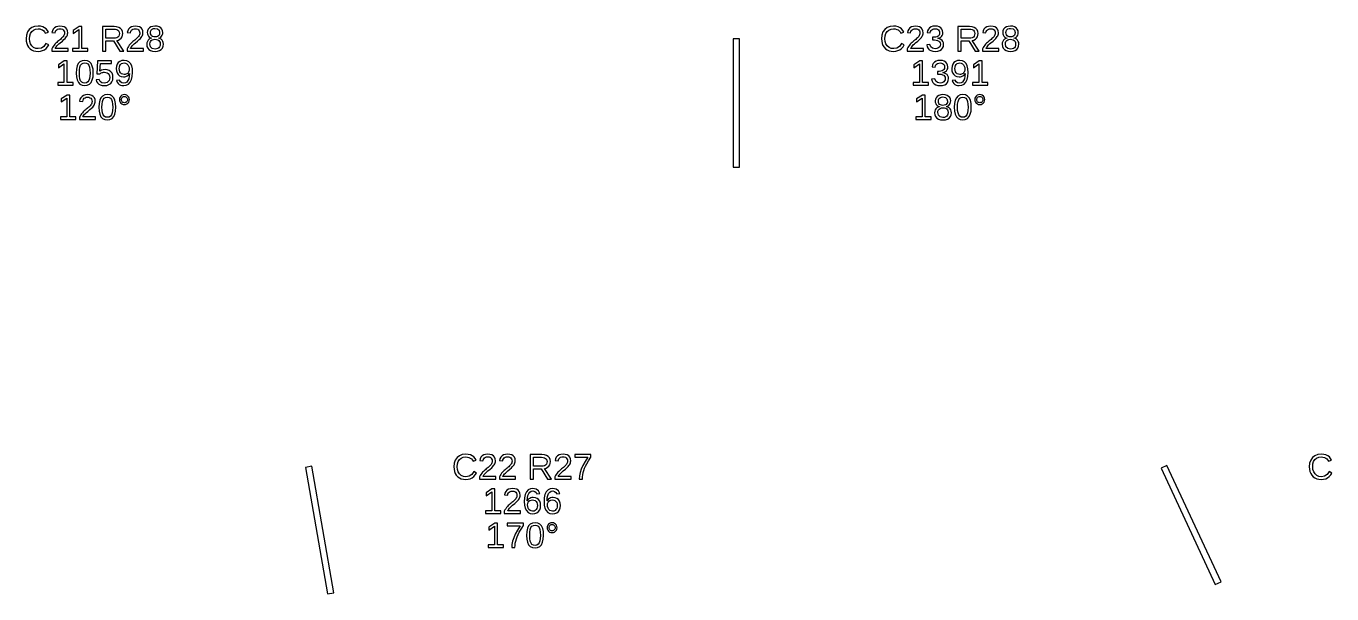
# Model space of a CAD drawing. Extents: x 194 to 2890, y 45 to 1503.
# Drawn here: x 2258 to 2563.3, y 1145.3 to 1278 of the extents above; entities that cross this region are included whole.
import ezdxf

# ---------------------------------------------------------------- set-up
doc = ezdxf.new("R2010")
doc.units = 0
doc.layers.get('0').update_dxf_attribs({"linetype": 'CONTINUOUS'})

msp = doc.modelspace()

# ---------------------------------------------------------------- linework, layer by layer
for points in [[(2261.31, 1272.09), (2261.81, 1272.22), (2262.26, 1272.44), (2262.66, 1272.73), (2262.99, 1273.11), (2263.26, 1273.56), (2262.62, 1273.88), (2262.15, 1273.22), (2261.55, 1272.82), (2260.81, 1272.69), (2260.23, 1272.76), (2259.73, 1272.97), (2259.32, 1273.33), (2259.01, 1273.8), (2258.83, 1274.37), (2258.77, 1275.02), (2258.83, 1275.68), (2259, 1276.24), (2259.3, 1276.7), (2259.7, 1277.04), (2260.19, 1277.25), (2260.78, 1277.32), (2261.16, 1277.29), (2261.51, 1277.2), (2261.83, 1277.05), (2262.09, 1276.85), (2262.31, 1276.59), (2262.47, 1276.29), (2263.2, 1276.53), (2262.97, 1276.96), (2262.67, 1277.31), (2262.3, 1277.59), (2261.86, 1277.79), (2261.35, 1277.91), (2260.77, 1277.95), (2259.96, 1277.86), (2259.28, 1277.6), (2258.72, 1277.17), (2258.31, 1276.59), (2258.06, 1275.87), (2257.98, 1275.02), (2258.02, 1274.44), (2258.13, 1273.91), (2258.31, 1273.44), (2258.56, 1273.03), (2258.89, 1272.68), (2259.27, 1272.41), (2259.72, 1272.21), (2260.22, 1272.09), (2260.77, 1272.05)], [(2267.79, 1272.75), (2264.8, 1272.75), (2264.9, 1272.95), (2265.03, 1273.14), (2265.2, 1273.35), (2265.4, 1273.56), (2265.65, 1273.79), (2265.94, 1274.04), (2266.45, 1274.46), (2266.83, 1274.8), (2267.09, 1275.06), (2267.28, 1275.28), (2267.43, 1275.5), (2267.55, 1275.72), (2267.63, 1275.94), (2267.68, 1276.16), (2267.7, 1276.38), (2267.65, 1276.84), (2267.49, 1277.23), (2267.23, 1277.54), (2266.88, 1277.77), (2266.43, 1277.9), (2265.9, 1277.95), (2265.41, 1277.9), (2264.98, 1277.77), (2264.61, 1277.54), (2264.32, 1277.24), (2264.13, 1276.88), (2264.02, 1276.45), (2264.77, 1276.38), (2264.84, 1276.66), (2264.96, 1276.9), (2265.13, 1277.09), (2265.35, 1277.23), (2265.61, 1277.32), (2265.9, 1277.35), (2266.2, 1277.32), (2266.46, 1277.23), (2266.67, 1277.09), (2266.82, 1276.89), (2266.92, 1276.65), (2266.95, 1276.35), (2266.93, 1276.13), (2266.87, 1275.92), (2266.79, 1275.73), (2266.67, 1275.55), (2266.53, 1275.37), (2266.36, 1275.2), (2266.18, 1275.03), (2265.99, 1274.86), (2265.78, 1274.69), (2265.56, 1274.52), (2265.35, 1274.34), (2265.13, 1274.15), (2264.91, 1273.94), (2264.7, 1273.72), (2264.5, 1273.49), (2264.31, 1273.23), (2264.14, 1272.95), (2263.99, 1272.65), (2263.99, 1272.13), (2267.79, 1272.13)], [(2272.44, 1272.75), (2271.04, 1272.75), (2271.04, 1277.86), (2270.36, 1277.86), (2269.01, 1276.93), (2269.01, 1276.24), (2270.3, 1277.16), (2270.3, 1272.75), (2268.84, 1272.75), (2268.84, 1272.13), (2272.44, 1272.13)], [(2276.62, 1274.51), (2278.4, 1274.51), (2279.89, 1272.13), (2280.79, 1272.13), (2279.16, 1274.6), (2279.57, 1274.71), (2279.91, 1274.9), (2280.19, 1275.15), (2280.4, 1275.46), (2280.52, 1275.82), (2280.56, 1276.22), (2280.5, 1276.7), (2280.33, 1277.1), (2280.03, 1277.43), (2279.63, 1277.67), (2279.14, 1277.82), (2278.54, 1277.86), (2275.84, 1277.86), (2275.84, 1272.13), (2276.62, 1272.13)], [(2276.62, 1275.13), (2276.62, 1277.24), (2278.46, 1277.24), (2278.85, 1277.21), (2279.18, 1277.13), (2279.44, 1276.98), (2279.63, 1276.78), (2279.74, 1276.52), (2279.78, 1276.22), (2279.74, 1275.9), (2279.63, 1275.63), (2279.44, 1275.41), (2279.19, 1275.25), (2278.87, 1275.16), (2278.49, 1275.13)], [(2285.39, 1272.75), (2282.4, 1272.75), (2282.5, 1272.95), (2282.63, 1273.14), (2282.8, 1273.35), (2283, 1273.56), (2283.25, 1273.79), (2283.54, 1274.04), (2284.05, 1274.46), (2284.43, 1274.8), (2284.7, 1275.06), (2284.88, 1275.28), (2285.03, 1275.5), (2285.15, 1275.72), (2285.23, 1275.94), (2285.28, 1276.16), (2285.3, 1276.38), (2285.25, 1276.84), (2285.09, 1277.23), (2284.84, 1277.54), (2284.48, 1277.77), (2284.04, 1277.9), (2283.5, 1277.95), (2283.01, 1277.9), (2282.58, 1277.77), (2282.21, 1277.54), (2281.92, 1277.24), (2281.73, 1276.88), (2281.63, 1276.45), (2282.38, 1276.38), (2282.44, 1276.66), (2282.56, 1276.9), (2282.73, 1277.09), (2282.95, 1277.23), (2283.21, 1277.32), (2283.5, 1277.35), (2283.81, 1277.32), (2284.06, 1277.23), (2284.27, 1277.09), (2284.43, 1276.89), (2284.52, 1276.65), (2284.55, 1276.35), (2284.53, 1276.13), (2284.48, 1275.92), (2284.39, 1275.73), (2284.27, 1275.55), (2284.13, 1275.37), (2283.97, 1275.2), (2283.79, 1275.03), (2283.59, 1274.86), (2283.38, 1274.69), (2283.17, 1274.52), (2282.95, 1274.34), (2282.73, 1274.15), (2282.51, 1273.94), (2282.3, 1273.72), (2282.1, 1273.49), (2281.91, 1273.23), (2281.74, 1272.95), (2281.59, 1272.65), (2281.59, 1272.13), (2285.39, 1272.13)], [(2288.71, 1272.1), (2289.19, 1272.25), (2289.58, 1272.49), (2289.86, 1272.83), (2290.03, 1273.24), (2290.08, 1273.73), (2290.05, 1274.09), (2289.95, 1274.4), (2289.78, 1274.67), (2289.55, 1274.89), (2289.26, 1275.05), (2288.92, 1275.14), (2288.92, 1275.15), (2289.22, 1275.25), (2289.46, 1275.4), (2289.67, 1275.61), (2289.82, 1275.87), (2289.91, 1276.16), (2289.94, 1276.47), (2289.89, 1276.89), (2289.72, 1277.25), (2289.45, 1277.55), (2289.08, 1277.77), (2288.64, 1277.91), (2288.11, 1277.95), (2287.6, 1277.9), (2287.16, 1277.77), (2286.8, 1277.54), (2286.52, 1277.24), (2286.36, 1276.89), (2286.31, 1276.48), (2286.34, 1276.17), (2286.43, 1275.88), (2286.58, 1275.62), (2286.78, 1275.41), (2287.03, 1275.25), (2287.32, 1275.15), (2287.32, 1275.13), (2287, 1275.04), (2286.73, 1274.89), (2286.49, 1274.67), (2286.32, 1274.39), (2286.21, 1274.08), (2286.17, 1273.72), (2286.23, 1273.23), (2286.4, 1272.82), (2286.69, 1272.49), (2287.08, 1272.24), (2287.56, 1272.1), (2288.13, 1272.05)], [(2287.81, 1275.45), (2287.55, 1275.54), (2287.33, 1275.68), (2287.18, 1275.88), (2287.09, 1276.13), (2287.06, 1276.43), (2287.09, 1276.73), (2287.18, 1276.97), (2287.33, 1277.16), (2287.53, 1277.3), (2287.8, 1277.38), (2288.11, 1277.4), (2288.71, 1277.3), (2289.06, 1276.97), (2289.18, 1276.43), (2289.15, 1276.11), (2289.06, 1275.85), (2288.91, 1275.66), (2288.7, 1275.53), (2288.44, 1275.45), (2288.12, 1275.42)], [(2461.31, 1272.09), (2461.81, 1272.22), (2462.26, 1272.44), (2462.66, 1272.73), (2462.99, 1273.11), (2463.26, 1273.56), (2462.62, 1273.88), (2462.15, 1273.22), (2461.55, 1272.82), (2460.81, 1272.69), (2460.23, 1272.76), (2459.73, 1272.97), (2459.32, 1273.33), (2459.01, 1273.8), (2458.83, 1274.37), (2458.77, 1275.02), (2458.83, 1275.68), (2459, 1276.24), (2459.3, 1276.7), (2459.7, 1277.04), (2460.19, 1277.25), (2460.78, 1277.32), (2461.16, 1277.29), (2461.51, 1277.2), (2461.83, 1277.05), (2462.09, 1276.85), (2462.31, 1276.59), (2462.47, 1276.29), (2463.2, 1276.53), (2462.97, 1276.96), (2462.67, 1277.31), (2462.3, 1277.59), (2461.86, 1277.79), (2461.35, 1277.91), (2460.77, 1277.95), (2459.96, 1277.86), (2459.28, 1277.6), (2458.72, 1277.17), (2458.31, 1276.59), (2458.06, 1275.87), (2457.98, 1275.02), (2458.02, 1274.44), (2458.13, 1273.91), (2458.31, 1273.44), (2458.56, 1273.03), (2458.89, 1272.68), (2459.27, 1272.41), (2459.72, 1272.21), (2460.22, 1272.09), (2460.77, 1272.05)], [(2467.79, 1272.75), (2464.8, 1272.75), (2464.9, 1272.95), (2465.03, 1273.14), (2465.2, 1273.35), (2465.4, 1273.56), (2465.65, 1273.79), (2465.94, 1274.04), (2466.45, 1274.46), (2466.83, 1274.8), (2467.09, 1275.06), (2467.28, 1275.28), (2467.43, 1275.5), (2467.55, 1275.72), (2467.63, 1275.94), (2467.68, 1276.16), (2467.7, 1276.38), (2467.65, 1276.84), (2467.49, 1277.23), (2467.23, 1277.54), (2466.88, 1277.77), (2466.43, 1277.9), (2465.9, 1277.95), (2465.41, 1277.9), (2464.98, 1277.77), (2464.61, 1277.54), (2464.32, 1277.24), (2464.13, 1276.88), (2464.02, 1276.45), (2464.77, 1276.38), (2464.84, 1276.66), (2464.96, 1276.9), (2465.13, 1277.09), (2465.35, 1277.23), (2465.61, 1277.32), (2465.9, 1277.35), (2466.2, 1277.32), (2466.46, 1277.23), (2466.67, 1277.09), (2466.82, 1276.89), (2466.92, 1276.65), (2466.95, 1276.35), (2466.93, 1276.13), (2466.87, 1275.92), (2466.79, 1275.73), (2466.67, 1275.55), (2466.53, 1275.37), (2466.36, 1275.2), (2466.18, 1275.03), (2465.99, 1274.86), (2465.78, 1274.69), (2465.56, 1274.52), (2465.35, 1274.34), (2465.13, 1274.15), (2464.91, 1273.94), (2464.7, 1273.72), (2464.5, 1273.49), (2464.31, 1273.23), (2464.14, 1272.95), (2463.99, 1272.65), (2463.99, 1272.13), (2467.79, 1272.13)], [(2471.11, 1272.1), (2471.59, 1272.24), (2471.97, 1272.49), (2472.25, 1272.82), (2472.42, 1273.23), (2472.48, 1273.71), (2472.44, 1274.06), (2472.32, 1274.36), (2472.12, 1274.63), (2471.85, 1274.83), (2471.51, 1274.98), (2471.12, 1275.06), (2471.12, 1275.07), (2471.48, 1275.18), (2471.77, 1275.33), (2472.01, 1275.54), (2472.18, 1275.79), (2472.28, 1276.09), (2472.32, 1276.43), (2472.26, 1276.87), (2472.1, 1277.25), (2471.84, 1277.55), (2471.48, 1277.77), (2471.03, 1277.91), (2470.5, 1277.95), (2470, 1277.91), (2469.57, 1277.77), (2469.21, 1277.56), (2468.92, 1277.26), (2468.72, 1276.89), (2468.62, 1276.46), (2469.36, 1276.4), (2469.42, 1276.68), (2469.54, 1276.91), (2469.71, 1277.1), (2469.93, 1277.24), (2470.19, 1277.32), (2470.49, 1277.35), (2470.82, 1277.32), (2471.08, 1277.23), (2471.29, 1277.08), (2471.44, 1276.88), (2471.53, 1276.64), (2471.56, 1276.35), (2471.53, 1276.07), (2471.42, 1275.83), (2471.23, 1275.63), (2470.98, 1275.48), (2470.67, 1275.4), (2470.3, 1275.37), (2469.9, 1275.37), (2469.9, 1274.73), (2470.32, 1274.73), (2470.73, 1274.7), (2471.08, 1274.61), (2471.35, 1274.47), (2471.55, 1274.27), (2471.68, 1274.03), (2471.72, 1273.74), (2471.68, 1273.41), (2471.57, 1273.14), (2471.4, 1272.93), (2471.16, 1272.78), (2470.87, 1272.69), (2470.53, 1272.66), (2469.9, 1272.77), (2469.49, 1273.11), (2469.28, 1273.67), (2468.53, 1273.6), (2468.64, 1273.13), (2468.84, 1272.75), (2469.14, 1272.44), (2469.53, 1272.22), (2469.99, 1272.09), (2470.53, 1272.05)], [(2476.62, 1274.51), (2478.4, 1274.51), (2479.89, 1272.13), (2480.79, 1272.13), (2479.16, 1274.6), (2479.57, 1274.71), (2479.91, 1274.9), (2480.19, 1275.15), (2480.4, 1275.46), (2480.52, 1275.82), (2480.56, 1276.22), (2480.5, 1276.7), (2480.33, 1277.1), (2480.03, 1277.43), (2479.63, 1277.67), (2479.14, 1277.82), (2478.54, 1277.86), (2475.84, 1277.86), (2475.84, 1272.13), (2476.62, 1272.13)], [(2476.62, 1275.13), (2476.62, 1277.24), (2478.46, 1277.24), (2478.85, 1277.21), (2479.18, 1277.13), (2479.44, 1276.98), (2479.63, 1276.78), (2479.74, 1276.52), (2479.78, 1276.22), (2479.74, 1275.9), (2479.63, 1275.63), (2479.44, 1275.41), (2479.19, 1275.25), (2478.87, 1275.16), (2478.49, 1275.13)], [(2485.39, 1272.75), (2482.4, 1272.75), (2482.5, 1272.95), (2482.63, 1273.14), (2482.8, 1273.35), (2483, 1273.56), (2483.25, 1273.79), (2483.54, 1274.04), (2484.05, 1274.46), (2484.43, 1274.8), (2484.7, 1275.06), (2484.88, 1275.28), (2485.03, 1275.5), (2485.15, 1275.72), (2485.23, 1275.94), (2485.28, 1276.16), (2485.3, 1276.38), (2485.25, 1276.84), (2485.09, 1277.23), (2484.84, 1277.54), (2484.48, 1277.77), (2484.04, 1277.9), (2483.5, 1277.95), (2483.01, 1277.9), (2482.58, 1277.77), (2482.21, 1277.54), (2481.92, 1277.24), (2481.73, 1276.88), (2481.63, 1276.45), (2482.38, 1276.38), (2482.44, 1276.66), (2482.56, 1276.9), (2482.73, 1277.09), (2482.95, 1277.23), (2483.21, 1277.32), (2483.5, 1277.35), (2483.81, 1277.32), (2484.06, 1277.23), (2484.27, 1277.09), (2484.43, 1276.89), (2484.52, 1276.65), (2484.55, 1276.35), (2484.53, 1276.13), (2484.48, 1275.92), (2484.39, 1275.73), (2484.27, 1275.55), (2484.13, 1275.37), (2483.97, 1275.2), (2483.79, 1275.03), (2483.59, 1274.86), (2483.38, 1274.69), (2483.17, 1274.52), (2482.95, 1274.34), (2482.73, 1274.15), (2482.51, 1273.94), (2482.3, 1273.72), (2482.1, 1273.49), (2481.91, 1273.23), (2481.74, 1272.95), (2481.59, 1272.65), (2481.59, 1272.13), (2485.39, 1272.13)], [(2488.71, 1272.1), (2489.19, 1272.25), (2489.58, 1272.49), (2489.86, 1272.83), (2490.03, 1273.24), (2490.08, 1273.73), (2490.05, 1274.09), (2489.95, 1274.4), (2489.78, 1274.67), (2489.55, 1274.89), (2489.26, 1275.05), (2488.92, 1275.14), (2488.92, 1275.15), (2489.22, 1275.25), (2489.46, 1275.4), (2489.67, 1275.61), (2489.82, 1275.87), (2489.91, 1276.16), (2489.94, 1276.47), (2489.89, 1276.89), (2489.72, 1277.25), (2489.45, 1277.55), (2489.08, 1277.77), (2488.64, 1277.91), (2488.11, 1277.95), (2487.6, 1277.9), (2487.16, 1277.77), (2486.8, 1277.54), (2486.52, 1277.24), (2486.36, 1276.89), (2486.31, 1276.48), (2486.34, 1276.17), (2486.43, 1275.88), (2486.58, 1275.62), (2486.78, 1275.41), (2487.03, 1275.25), (2487.32, 1275.15), (2487.32, 1275.13), (2487, 1275.04), (2486.73, 1274.89), (2486.49, 1274.67), (2486.32, 1274.39), (2486.21, 1274.08), (2486.17, 1273.72), (2486.23, 1273.23), (2486.4, 1272.82), (2486.69, 1272.49), (2487.08, 1272.24), (2487.56, 1272.1), (2488.13, 1272.05)], [(2487.81, 1275.45), (2487.55, 1275.54), (2487.33, 1275.68), (2487.18, 1275.88), (2487.09, 1276.13), (2487.06, 1276.43), (2487.09, 1276.73), (2487.18, 1276.97), (2487.33, 1277.16), (2487.53, 1277.3), (2487.8, 1277.38), (2488.11, 1277.4), (2488.71, 1277.3), (2489.06, 1276.97), (2489.18, 1276.43), (2489.15, 1276.11), (2489.06, 1275.85), (2488.91, 1275.66), (2488.7, 1275.53), (2488.44, 1275.45), (2488.12, 1275.42)], [(2287.47, 1272.73), (2287.06, 1273.13), (2286.93, 1273.78), (2286.96, 1274.1), (2287.07, 1274.36), (2287.24, 1274.58), (2287.48, 1274.74), (2287.77, 1274.84), (2288.11, 1274.87), (2288.47, 1274.84), (2288.76, 1274.75), (2289, 1274.6), (2289.18, 1274.39), (2289.29, 1274.13), (2289.32, 1273.8), (2289.29, 1273.42), (2289.19, 1273.12), (2289.03, 1272.89), (2288.8, 1272.73), (2288.5, 1272.63), (2288.14, 1272.6)], [(2424.75, 1275), (2423.25, 1275), (2423.25, 1245), (2424.75, 1245)], [(2487.47, 1272.73), (2487.06, 1273.13), (2486.93, 1273.78), (2486.96, 1274.1), (2487.07, 1274.36), (2487.24, 1274.58), (2487.48, 1274.74), (2487.77, 1274.84), (2488.11, 1274.87), (2488.47, 1274.84), (2488.76, 1274.75), (2489, 1274.6), (2489.18, 1274.39), (2489.29, 1274.13), (2489.32, 1273.8), (2489.29, 1273.42), (2489.19, 1273.12), (2489.03, 1272.89), (2488.8, 1272.73), (2488.5, 1272.63), (2488.14, 1272.6)], [(2268.96, 1264.75), (2267.56, 1264.75), (2267.56, 1269.86), (2266.89, 1269.86), (2265.53, 1268.93), (2265.53, 1268.24), (2266.83, 1269.16), (2266.83, 1264.75), (2265.37, 1264.75), (2265.37, 1264.13), (2268.96, 1264.13)], [(2272.28, 1264.13), (2272.78, 1264.39), (2273.17, 1264.81), (2273.45, 1265.39), (2273.62, 1266.12), (2273.67, 1267), (2273.62, 1267.89), (2273.46, 1268.63), (2273.19, 1269.21), (2272.81, 1269.62), (2272.31, 1269.87), (2271.7, 1269.95), (2271.06, 1269.87), (2270.56, 1269.62), (2270.17, 1269.21), (2269.91, 1268.64), (2269.74, 1267.9), (2269.69, 1267), (2269.75, 1266.11), (2269.91, 1265.38), (2270.19, 1264.8), (2270.57, 1264.38), (2271.07, 1264.13), (2271.67, 1264.05)], [(2271.29, 1264.71), (2270.97, 1264.9), (2270.73, 1265.21), (2270.56, 1265.66), (2270.46, 1266.26), (2270.43, 1267), (2270.46, 1267.76), (2270.56, 1268.36), (2270.73, 1268.81), (2270.97, 1269.11), (2271.29, 1269.29), (2271.7, 1269.36), (2272.09, 1269.29), (2272.41, 1269.11), (2272.64, 1268.8), (2272.8, 1268.35), (2272.9, 1267.75), (2272.93, 1267), (2272.9, 1266.27), (2272.8, 1265.68), (2272.63, 1265.23), (2272.39, 1264.91), (2272.07, 1264.71), (2271.68, 1264.65)], [(2276.84, 1264.11), (2277.34, 1264.28), (2277.75, 1264.57), (2278.04, 1264.96), (2278.22, 1265.44), (2278.28, 1266), (2278.23, 1266.5), (2278.06, 1266.93), (2277.78, 1267.29), (2277.41, 1267.57), (2276.96, 1267.73), (2276.43, 1267.79), (2275.99, 1267.75), (2275.59, 1267.63), (2275.25, 1267.42), (2275.36, 1269.24), (2277.95, 1269.24), (2277.95, 1269.86), (2274.69, 1269.86), (2274.5, 1266.78), (2275.22, 1266.78), (2275.39, 1266.92), (2275.56, 1267.02), (2275.73, 1267.1), (2275.9, 1267.15), (2276.09, 1267.18), (2276.28, 1267.19), (2276.64, 1267.15), (2276.94, 1267.04), (2277.19, 1266.86), (2277.37, 1266.61), (2277.49, 1266.32), (2277.52, 1265.98), (2277.49, 1265.6), (2277.38, 1265.27), (2277.19, 1265), (2276.94, 1264.81), (2276.63, 1264.69), (2276.27, 1264.65), (2275.71, 1264.74), (2275.31, 1265.03), (2275.07, 1265.5), (2274.33, 1265.41), (2274.46, 1265.01), (2274.67, 1264.67), (2274.96, 1264.4), (2275.32, 1264.21), (2275.75, 1264.09), (2276.25, 1264.05)], [(2281.41, 1264.14), (2281.92, 1264.4), (2282.34, 1264.84), (2282.63, 1265.45), (2282.81, 1266.21), (2282.87, 1267.11), (2282.82, 1267.98), (2282.66, 1268.69), (2282.38, 1269.24), (2282, 1269.64), (2281.52, 1269.87), (2280.93, 1269.95), (2280.38, 1269.89), (2279.91, 1269.72), (2279.53, 1269.44), (2279.25, 1269.05), (2279.08, 1268.58), (2279.03, 1268.02), (2279.08, 1267.48), (2279.23, 1267.01), (2279.49, 1266.62), (2279.83, 1266.32), (2280.24, 1266.15), (2280.73, 1266.09), (2281.03, 1266.11), (2281.32, 1266.19), (2281.59, 1266.31), (2281.83, 1266.47), (2282.02, 1266.67), (2282.15, 1266.9), (2282.1, 1266.23), (2281.98, 1265.67), (2281.79, 1265.23), (2281.53, 1264.9), (2281.2, 1264.71), (2280.81, 1264.64), (2280.37, 1264.72), (2280.05, 1264.96), (2279.84, 1265.36), (2279.14, 1265.25), (2279.29, 1264.86), (2279.48, 1264.56), (2279.72, 1264.33), (2280.02, 1264.18), (2280.38, 1264.08), (2280.8, 1264.05)], [(2280.58, 1266.71), (2280.3, 1266.83), (2280.07, 1267.03), (2279.91, 1267.3), (2279.8, 1267.63), (2279.77, 1268.02), (2279.8, 1268.4), (2279.91, 1268.73), (2280.07, 1269), (2280.3, 1269.2), (2280.58, 1269.32), (2280.91, 1269.36), (2281.24, 1269.31), (2281.52, 1269.17), (2281.76, 1268.93), (2281.94, 1268.62), (2282.04, 1268.25), (2282.08, 1267.82), (2282.06, 1267.6), (2282.01, 1267.4), (2281.92, 1267.22), (2281.8, 1267.06), (2281.66, 1266.92), (2281.49, 1266.81), (2281.3, 1266.73), (2281.11, 1266.68), (2280.9, 1266.67)], [(2468.96, 1264.75), (2467.56, 1264.75), (2467.56, 1269.86), (2466.89, 1269.86), (2465.53, 1268.93), (2465.53, 1268.24), (2466.83, 1269.16), (2466.83, 1264.75), (2465.37, 1264.75), (2465.37, 1264.13), (2468.96, 1264.13)], [(2472.26, 1264.1), (2472.74, 1264.24), (2473.13, 1264.49), (2473.41, 1264.82), (2473.58, 1265.23), (2473.63, 1265.71), (2473.59, 1266.06), (2473.47, 1266.36), (2473.28, 1266.63), (2473.01, 1266.83), (2472.67, 1266.98), (2472.27, 1267.06), (2472.27, 1267.07), (2472.63, 1267.18), (2472.93, 1267.33), (2473.17, 1267.54), (2473.34, 1267.79), (2473.44, 1268.09), (2473.47, 1268.43), (2473.42, 1268.87), (2473.26, 1269.25), (2473, 1269.55), (2472.64, 1269.77), (2472.19, 1269.91), (2471.66, 1269.95), (2471.16, 1269.91), (2470.73, 1269.77), (2470.36, 1269.56), (2470.08, 1269.26), (2469.88, 1268.89), (2469.78, 1268.46), (2470.52, 1268.4), (2470.58, 1268.68), (2470.69, 1268.91), (2470.86, 1269.1), (2471.08, 1269.24), (2471.35, 1269.32), (2471.65, 1269.35), (2471.97, 1269.32), (2472.24, 1269.23), (2472.45, 1269.08), (2472.6, 1268.88), (2472.69, 1268.64), (2472.72, 1268.35), (2472.69, 1268.07), (2472.57, 1267.83), (2472.39, 1267.63), (2472.14, 1267.48), (2471.83, 1267.4), (2471.46, 1267.37), (2471.06, 1267.37), (2471.06, 1266.73), (2471.47, 1266.73), (2471.89, 1266.7), (2472.24, 1266.61), (2472.51, 1266.47), (2472.71, 1266.27), (2472.83, 1266.03), (2472.87, 1265.74), (2472.84, 1265.41), (2472.73, 1265.14), (2472.56, 1264.93), (2472.32, 1264.78), (2472.03, 1264.69), (2471.69, 1264.66), (2471.06, 1264.77), (2470.64, 1265.11), (2470.44, 1265.67), (2469.68, 1265.6), (2469.79, 1265.13), (2470, 1264.75), (2470.3, 1264.44), (2470.68, 1264.22), (2471.15, 1264.09), (2471.69, 1264.05)], [(2476.78, 1264.14), (2477.29, 1264.4), (2477.7, 1264.84), (2478, 1265.45), (2478.18, 1266.21), (2478.24, 1267.11), (2478.18, 1267.98), (2478.02, 1268.69), (2477.75, 1269.24), (2477.37, 1269.64), (2476.88, 1269.87), (2476.3, 1269.95), (2475.74, 1269.89), (2475.28, 1269.72), (2474.9, 1269.44), (2474.61, 1269.05), (2474.45, 1268.58), (2474.39, 1268.02), (2474.44, 1267.48), (2474.6, 1267.01), (2474.85, 1266.62), (2475.2, 1266.32), (2475.61, 1266.15), (2476.09, 1266.09), (2476.4, 1266.11), (2476.69, 1266.19), (2476.96, 1266.31), (2477.2, 1266.47), (2477.38, 1266.67), (2477.52, 1266.9), (2477.47, 1266.23), (2477.35, 1265.67), (2477.15, 1265.23), (2476.89, 1264.9), (2476.57, 1264.71), (2476.18, 1264.64), (2475.74, 1264.72), (2475.41, 1264.96), (2475.21, 1265.36), (2474.51, 1265.25), (2474.65, 1264.86), (2474.84, 1264.56), (2475.09, 1264.33), (2475.39, 1264.18), (2475.75, 1264.08), (2476.16, 1264.05)], [(2475.94, 1266.71), (2475.67, 1266.83), (2475.44, 1267.03), (2475.27, 1267.3), (2475.17, 1267.63), (2475.14, 1268.02), (2475.17, 1268.4), (2475.27, 1268.73), (2475.44, 1269), (2475.67, 1269.2), (2475.95, 1269.32), (2476.27, 1269.36), (2476.61, 1269.31), (2476.89, 1269.17), (2477.12, 1268.93), (2477.3, 1268.62), (2477.41, 1268.25), (2477.44, 1267.82), (2477.42, 1267.6), (2477.37, 1267.4), (2477.29, 1267.22), (2477.17, 1267.06), (2477.03, 1266.92), (2476.86, 1266.81), (2476.67, 1266.73), (2476.47, 1266.68), (2476.27, 1266.67)], [(2482.86, 1264.75), (2481.47, 1264.75), (2481.47, 1269.86), (2480.79, 1269.86), (2479.44, 1268.93), (2479.44, 1268.24), (2480.73, 1269.16), (2480.73, 1264.75), (2479.27, 1264.75), (2479.27, 1264.13), (2482.86, 1264.13)], [(2269.61, 1256.75), (2268.21, 1256.75), (2268.21, 1261.86), (2267.54, 1261.86), (2266.18, 1260.93), (2266.18, 1260.24), (2267.48, 1261.16), (2267.48, 1256.75), (2266.02, 1256.75), (2266.02, 1256.13), (2269.61, 1256.13)], [(2274.23, 1256.75), (2271.24, 1256.75), (2271.34, 1256.95), (2271.47, 1257.14), (2271.64, 1257.35), (2271.85, 1257.56), (2272.09, 1257.79), (2272.38, 1258.04), (2272.89, 1258.46), (2273.27, 1258.8), (2273.54, 1259.06), (2273.72, 1259.28), (2273.87, 1259.5), (2273.99, 1259.72), (2274.07, 1259.94), (2274.13, 1260.16), (2274.14, 1260.38), (2274.09, 1260.84), (2273.94, 1261.23), (2273.68, 1261.54), (2273.32, 1261.77), (2272.88, 1261.9), (2272.34, 1261.95), (2271.85, 1261.9), (2271.42, 1261.77), (2271.05, 1261.54), (2270.76, 1261.24), (2270.57, 1260.88), (2270.47, 1260.45), (2271.22, 1260.38), (2271.28, 1260.66), (2271.4, 1260.9), (2271.57, 1261.09), (2271.79, 1261.23), (2272.05, 1261.32), (2272.34, 1261.35), (2272.65, 1261.32), (2272.9, 1261.23), (2273.11, 1261.09), (2273.27, 1260.89), (2273.36, 1260.65), (2273.39, 1260.35), (2273.37, 1260.13), (2273.32, 1259.92), (2273.23, 1259.73), (2273.11, 1259.55), (2272.97, 1259.37), (2272.81, 1259.2), (2272.63, 1259.03), (2272.43, 1258.86), (2272.22, 1258.69), (2272.01, 1258.52), (2271.79, 1258.34), (2271.57, 1258.15), (2271.35, 1257.94), (2271.14, 1257.72), (2270.94, 1257.49), (2270.75, 1257.23), (2270.58, 1256.95), (2270.44, 1256.65), (2270.44, 1256.13), (2274.23, 1256.13)], [(2277.56, 1256.13), (2278.06, 1256.39), (2278.45, 1256.81), (2278.73, 1257.39), (2278.9, 1258.12), (2278.96, 1259), (2278.91, 1259.89), (2278.75, 1260.63), (2278.48, 1261.21), (2278.1, 1261.62), (2277.6, 1261.87), (2276.98, 1261.95), (2276.35, 1261.87), (2275.84, 1261.62), (2275.46, 1261.21), (2275.19, 1260.64), (2275.03, 1259.9), (2274.98, 1259), (2275.03, 1258.11), (2275.2, 1257.38), (2275.47, 1256.8), (2275.86, 1256.38), (2276.35, 1256.13), (2276.96, 1256.05)], [(2276.57, 1256.71), (2276.25, 1256.9), (2276.02, 1257.21), (2275.85, 1257.66), (2275.75, 1258.26), (2275.72, 1259), (2275.75, 1259.76), (2275.85, 1260.36), (2276.01, 1260.81), (2276.25, 1261.11), (2276.57, 1261.29), (2276.98, 1261.36), (2277.38, 1261.29), (2277.7, 1261.11), (2277.93, 1260.8), (2278.09, 1260.35), (2278.18, 1259.75), (2278.22, 1259), (2278.18, 1258.27), (2278.08, 1257.68), (2277.91, 1257.23), (2277.68, 1256.91), (2277.36, 1256.71), (2276.97, 1256.65)], [(2281.25, 1259.67), (2281.53, 1259.78), (2281.77, 1259.97), (2281.96, 1260.21), (2282.08, 1260.48), (2282.12, 1260.79), (2282.08, 1261.1), (2281.97, 1261.37), (2281.78, 1261.61), (2281.53, 1261.8), (2281.26, 1261.91), (2280.95, 1261.95), (2280.64, 1261.91), (2280.36, 1261.8), (2280.12, 1261.61), (2279.93, 1261.37), (2279.82, 1261.09), (2279.78, 1260.79), (2279.82, 1260.49), (2279.93, 1260.22), (2280.13, 1259.97), (2280.37, 1259.78), (2280.64, 1259.67), (2280.95, 1259.63)], [(2280.76, 1260.08), (2280.59, 1260.15), (2280.44, 1260.27), (2280.32, 1260.43), (2280.25, 1260.6), (2280.23, 1260.79), (2280.25, 1260.98), (2280.32, 1261.15), (2280.44, 1261.31), (2280.59, 1261.43), (2280.76, 1261.5), (2280.95, 1261.52), (2281.14, 1261.5), (2281.31, 1261.43), (2281.46, 1261.31), (2281.58, 1261.16), (2281.65, 1260.99), (2281.67, 1260.79), (2281.65, 1260.6), (2281.58, 1260.42), (2281.46, 1260.27), (2281.31, 1260.15), (2281.14, 1260.08), (2280.95, 1260.06)], [(2469.61, 1256.75), (2468.21, 1256.75), (2468.21, 1261.86), (2467.54, 1261.86), (2466.18, 1260.93), (2466.18, 1260.24), (2467.48, 1261.16), (2467.48, 1256.75), (2466.02, 1256.75), (2466.02, 1256.13), (2469.61, 1256.13)], [(2472.92, 1256.1), (2473.4, 1256.25), (2473.78, 1256.49), (2474.06, 1256.83), (2474.23, 1257.24), (2474.29, 1257.73), (2474.25, 1258.09), (2474.15, 1258.4), (2473.98, 1258.67), (2473.75, 1258.89), (2473.47, 1259.05), (2473.13, 1259.14), (2473.13, 1259.15), (2473.42, 1259.25), (2473.67, 1259.4), (2473.87, 1259.61), (2474.03, 1259.87), (2474.12, 1260.16), (2474.15, 1260.47), (2474.09, 1260.89), (2473.93, 1261.25), (2473.66, 1261.55), (2473.29, 1261.77), (2472.84, 1261.91), (2472.32, 1261.95), (2471.81, 1261.9), (2471.37, 1261.77), (2471, 1261.54), (2470.73, 1261.24), (2470.57, 1260.89), (2470.51, 1260.48), (2470.54, 1260.17), (2470.63, 1259.88), (2470.78, 1259.62), (2470.99, 1259.41), (2471.23, 1259.25), (2471.52, 1259.15), (2471.52, 1259.13), (2471.21, 1259.04), (2470.93, 1258.89), (2470.7, 1258.67), (2470.52, 1258.39), (2470.41, 1258.08), (2470.38, 1257.72), (2470.44, 1257.23), (2470.61, 1256.82), (2470.9, 1256.49), (2471.29, 1256.24), (2471.77, 1256.1), (2472.34, 1256.05)], [(2472.01, 1259.45), (2471.75, 1259.54), (2471.54, 1259.68), (2471.39, 1259.88), (2471.29, 1260.13), (2471.26, 1260.43), (2471.29, 1260.73), (2471.38, 1260.97), (2471.53, 1261.16), (2471.74, 1261.3), (2472, 1261.38), (2472.32, 1261.4), (2472.91, 1261.3), (2473.27, 1260.97), (2473.39, 1260.43), (2473.36, 1260.11), (2473.27, 1259.85), (2473.11, 1259.66), (2472.91, 1259.53), (2472.64, 1259.45), (2472.33, 1259.42)], [(2477.56, 1256.13), (2478.06, 1256.39), (2478.45, 1256.81), (2478.73, 1257.39), (2478.9, 1258.12), (2478.96, 1259), (2478.91, 1259.89), (2478.75, 1260.63), (2478.48, 1261.21), (2478.1, 1261.62), (2477.6, 1261.87), (2476.98, 1261.95), (2476.35, 1261.87), (2475.84, 1261.62), (2475.46, 1261.21), (2475.19, 1260.64), (2475.03, 1259.9), (2474.98, 1259), (2475.03, 1258.11), (2475.2, 1257.38), (2475.47, 1256.8), (2475.86, 1256.38), (2476.35, 1256.13), (2476.96, 1256.05)], [(2476.57, 1256.71), (2476.25, 1256.9), (2476.02, 1257.21), (2475.85, 1257.66), (2475.75, 1258.26), (2475.72, 1259), (2475.75, 1259.76), (2475.85, 1260.36), (2476.01, 1260.81), (2476.25, 1261.11), (2476.57, 1261.29), (2476.98, 1261.36), (2477.38, 1261.29), (2477.7, 1261.11), (2477.93, 1260.8), (2478.09, 1260.35), (2478.18, 1259.75), (2478.22, 1259), (2478.18, 1258.27), (2478.08, 1257.68), (2477.91, 1257.23), (2477.68, 1256.91), (2477.36, 1256.71), (2476.97, 1256.65)], [(2481.25, 1259.67), (2481.53, 1259.78), (2481.77, 1259.97), (2481.96, 1260.21), (2482.08, 1260.48), (2482.12, 1260.79), (2482.08, 1261.1), (2481.97, 1261.37), (2481.78, 1261.61), (2481.53, 1261.8), (2481.26, 1261.91), (2480.95, 1261.95), (2480.64, 1261.91), (2480.36, 1261.8), (2480.12, 1261.61), (2479.93, 1261.37), (2479.82, 1261.09), (2479.78, 1260.79), (2479.82, 1260.49), (2479.93, 1260.22), (2480.13, 1259.97), (2480.37, 1259.78), (2480.64, 1259.67), (2480.95, 1259.63)], [(2480.76, 1260.08), (2480.59, 1260.15), (2480.44, 1260.27), (2480.32, 1260.43), (2480.25, 1260.6), (2480.23, 1260.79), (2480.25, 1260.98), (2480.32, 1261.15), (2480.44, 1261.31), (2480.59, 1261.43), (2480.76, 1261.5), (2480.95, 1261.52), (2481.14, 1261.5), (2481.31, 1261.43), (2481.46, 1261.31), (2481.58, 1261.16), (2481.65, 1260.99), (2481.67, 1260.79), (2481.65, 1260.6), (2481.58, 1260.42), (2481.46, 1260.27), (2481.31, 1260.15), (2481.14, 1260.08), (2480.95, 1260.06)], [(2471.67, 1256.73), (2471.27, 1257.13), (2471.14, 1257.78), (2471.17, 1258.1), (2471.27, 1258.36), (2471.45, 1258.58), (2471.68, 1258.74), (2471.97, 1258.84), (2472.32, 1258.87), (2472.67, 1258.84), (2472.97, 1258.75), (2473.21, 1258.6), (2473.39, 1258.39), (2473.49, 1258.13), (2473.53, 1257.8), (2473.5, 1257.42), (2473.4, 1257.12), (2473.23, 1256.89), (2473.01, 1256.73), (2472.71, 1256.63), (2472.34, 1256.6)], [(2361.31, 1172.09), (2361.81, 1172.22), (2362.26, 1172.44), (2362.66, 1172.73), (2362.99, 1173.11), (2363.26, 1173.56), (2362.62, 1173.88), (2362.15, 1173.22), (2361.55, 1172.82), (2360.81, 1172.69), (2360.23, 1172.76), (2359.73, 1172.97), (2359.32, 1173.33), (2359.01, 1173.8), (2358.83, 1174.37), (2358.77, 1175.02), (2358.83, 1175.68), (2359, 1176.24), (2359.3, 1176.7), (2359.7, 1177.04), (2360.19, 1177.25), (2360.78, 1177.32), (2361.16, 1177.29), (2361.51, 1177.2), (2361.83, 1177.05), (2362.09, 1176.85), (2362.31, 1176.59), (2362.47, 1176.29), (2363.2, 1176.53), (2362.97, 1176.96), (2362.67, 1177.31), (2362.3, 1177.59), (2361.86, 1177.79), (2361.35, 1177.91), (2360.77, 1177.95), (2359.96, 1177.86), (2359.28, 1177.6), (2358.72, 1177.17), (2358.31, 1176.59), (2358.06, 1175.87), (2357.98, 1175.02), (2358.02, 1174.44), (2358.13, 1173.91), (2358.31, 1173.44), (2358.56, 1173.03), (2358.89, 1172.68), (2359.27, 1172.41), (2359.72, 1172.21), (2360.22, 1172.09), (2360.77, 1172.05)], [(2367.79, 1172.75), (2364.8, 1172.75), (2364.9, 1172.95), (2365.03, 1173.14), (2365.2, 1173.35), (2365.4, 1173.56), (2365.65, 1173.79), (2365.94, 1174.04), (2366.45, 1174.46), (2366.83, 1174.8), (2367.09, 1175.06), (2367.28, 1175.28), (2367.43, 1175.5), (2367.55, 1175.72), (2367.63, 1175.94), (2367.68, 1176.16), (2367.7, 1176.38), (2367.65, 1176.84), (2367.49, 1177.23), (2367.23, 1177.54), (2366.88, 1177.77), (2366.43, 1177.9), (2365.9, 1177.95), (2365.41, 1177.9), (2364.98, 1177.77), (2364.61, 1177.54), (2364.32, 1177.24), (2364.13, 1176.88), (2364.02, 1176.45), (2364.77, 1176.38), (2364.84, 1176.66), (2364.96, 1176.9), (2365.13, 1177.09), (2365.35, 1177.23), (2365.61, 1177.32), (2365.9, 1177.35), (2366.2, 1177.32), (2366.46, 1177.23), (2366.67, 1177.09), (2366.82, 1176.89), (2366.92, 1176.65), (2366.95, 1176.35), (2366.93, 1176.13), (2366.87, 1175.92), (2366.79, 1175.73), (2366.67, 1175.55), (2366.53, 1175.37), (2366.36, 1175.2), (2366.18, 1175.03), (2365.99, 1174.86), (2365.78, 1174.69), (2365.56, 1174.52), (2365.35, 1174.34), (2365.13, 1174.15), (2364.91, 1173.94), (2364.7, 1173.72), (2364.5, 1173.49), (2364.31, 1173.23), (2364.14, 1172.95), (2363.99, 1172.65), (2363.99, 1172.13), (2367.79, 1172.13)], [(2372.42, 1172.75), (2369.43, 1172.75), (2369.53, 1172.95), (2369.66, 1173.14), (2369.83, 1173.35), (2370.04, 1173.56), (2370.29, 1173.79), (2370.58, 1174.04), (2371.08, 1174.46), (2371.47, 1174.8), (2371.73, 1175.06), (2371.91, 1175.28), (2372.06, 1175.5), (2372.18, 1175.72), (2372.27, 1175.94), (2372.32, 1176.16), (2372.33, 1176.38), (2372.28, 1176.84), (2372.13, 1177.23), (2371.87, 1177.54), (2371.51, 1177.77), (2371.07, 1177.9), (2370.54, 1177.95), (2370.04, 1177.9), (2369.61, 1177.77), (2369.24, 1177.54), (2368.96, 1177.24), (2368.76, 1176.88), (2368.66, 1176.45), (2369.41, 1176.38), (2369.47, 1176.66), (2369.59, 1176.9), (2369.76, 1177.09), (2369.98, 1177.23), (2370.24, 1177.32), (2370.54, 1177.35), (2370.84, 1177.32), (2371.1, 1177.23), (2371.3, 1177.09), (2371.46, 1176.89), (2371.55, 1176.65), (2371.58, 1176.35), (2371.56, 1176.13), (2371.51, 1175.92), (2371.42, 1175.73), (2371.3, 1175.55), (2371.16, 1175.37), (2371, 1175.2), (2370.82, 1175.03), (2370.62, 1174.86), (2370.42, 1174.69), (2370.2, 1174.52), (2369.98, 1174.34), (2369.76, 1174.15), (2369.55, 1173.94), (2369.34, 1173.72), (2369.13, 1173.49), (2368.94, 1173.23), (2368.78, 1172.95), (2368.63, 1172.65), (2368.63, 1172.13), (2372.42, 1172.13)], [(2376.62, 1174.51), (2378.4, 1174.51), (2379.89, 1172.13), (2380.79, 1172.13), (2379.16, 1174.6), (2379.57, 1174.71), (2379.91, 1174.9), (2380.19, 1175.15), (2380.4, 1175.46), (2380.52, 1175.82), (2380.56, 1176.22), (2380.5, 1176.7), (2380.33, 1177.1), (2380.03, 1177.43), (2379.63, 1177.67), (2379.14, 1177.82), (2378.54, 1177.86), (2375.84, 1177.86), (2375.84, 1172.13), (2376.62, 1172.13)], [(2376.62, 1175.13), (2376.62, 1177.24), (2378.46, 1177.24), (2378.85, 1177.21), (2379.18, 1177.13), (2379.44, 1176.98), (2379.63, 1176.78), (2379.74, 1176.52), (2379.78, 1176.22), (2379.74, 1175.9), (2379.63, 1175.63), (2379.44, 1175.41), (2379.19, 1175.25), (2378.87, 1175.16), (2378.49, 1175.13)], [(2385.39, 1172.75), (2382.4, 1172.75), (2382.5, 1172.95), (2382.63, 1173.14), (2382.8, 1173.35), (2383, 1173.56), (2383.25, 1173.79), (2383.54, 1174.04), (2384.05, 1174.46), (2384.43, 1174.8), (2384.7, 1175.06), (2384.88, 1175.28), (2385.03, 1175.5), (2385.15, 1175.72), (2385.23, 1175.94), (2385.28, 1176.16), (2385.3, 1176.38), (2385.25, 1176.84), (2385.09, 1177.23), (2384.84, 1177.54), (2384.48, 1177.77), (2384.04, 1177.9), (2383.5, 1177.95), (2383.01, 1177.9), (2382.58, 1177.77), (2382.21, 1177.54), (2381.92, 1177.24), (2381.73, 1176.88), (2381.63, 1176.45), (2382.38, 1176.38), (2382.44, 1176.66), (2382.56, 1176.9), (2382.73, 1177.09), (2382.95, 1177.23), (2383.21, 1177.32), (2383.5, 1177.35), (2383.81, 1177.32), (2384.06, 1177.23), (2384.27, 1177.09), (2384.43, 1176.89), (2384.52, 1176.65), (2384.55, 1176.35), (2384.53, 1176.13), (2384.48, 1175.92), (2384.39, 1175.73), (2384.27, 1175.55), (2384.13, 1175.37), (2383.97, 1175.2), (2383.79, 1175.03), (2383.59, 1174.86), (2383.38, 1174.69), (2383.17, 1174.52), (2382.95, 1174.34), (2382.73, 1174.15), (2382.51, 1173.94), (2382.3, 1173.72), (2382.1, 1173.49), (2381.91, 1173.23), (2381.74, 1172.95), (2381.59, 1172.65), (2381.59, 1172.13), (2385.39, 1172.13)], [(2388.08, 1172.65), (2388.14, 1173.17), (2388.24, 1173.67), (2388.38, 1174.16), (2388.56, 1174.66), (2388.78, 1175.17), (2389.08, 1175.74), (2389.5, 1176.44), (2390.03, 1177.27), (2390.03, 1177.86), (2386.24, 1177.86), (2386.24, 1177.24), (2389.32, 1177.24), (2388.66, 1176.23), (2388.14, 1175.3), (2387.76, 1174.44), (2387.5, 1173.65), (2387.35, 1172.88), (2387.3, 1172.13), (2388.06, 1172.13)], [(2561.31, 1172.09), (2561.81, 1172.22), (2562.26, 1172.44), (2562.66, 1172.73), (2562.99, 1173.11), (2563.26, 1173.56), (2562.62, 1173.88), (2562.15, 1173.22), (2561.55, 1172.82), (2560.81, 1172.69), (2560.23, 1172.76), (2559.73, 1172.97), (2559.32, 1173.33), (2559.01, 1173.8), (2558.83, 1174.37), (2558.77, 1175.02), (2558.83, 1175.68), (2559, 1176.24), (2559.3, 1176.7), (2559.7, 1177.04), (2560.19, 1177.25), (2560.78, 1177.32), (2561.16, 1177.29), (2561.51, 1177.2), (2561.83, 1177.05), (2562.09, 1176.85), (2562.31, 1176.59), (2562.47, 1176.29), (2563.2, 1176.53), (2562.97, 1176.96), (2562.67, 1177.31), (2562.3, 1177.59), (2561.86, 1177.79), (2561.35, 1177.91), (2560.77, 1177.95), (2559.96, 1177.86), (2559.28, 1177.6), (2558.72, 1177.17), (2558.31, 1176.59), (2558.06, 1175.87), (2557.98, 1175.02), (2558.02, 1174.44), (2558.13, 1173.91), (2558.31, 1173.44), (2558.56, 1173.03), (2558.89, 1172.68), (2559.27, 1172.41), (2559.72, 1172.21), (2560.22, 1172.09), (2560.77, 1172.05)], [(2329.95, 1145.59), (2324.74, 1175.13), (2323.26, 1174.87), (2328.47, 1145.33)], [(2537.36, 1148.13), (2524.68, 1175.32), (2523.32, 1174.68), (2536, 1147.49)], [(2368.96, 1164.75), (2367.56, 1164.75), (2367.56, 1169.86), (2366.89, 1169.86), (2365.53, 1168.93), (2365.53, 1168.24), (2366.83, 1169.16), (2366.83, 1164.75), (2365.37, 1164.75), (2365.37, 1164.13), (2368.96, 1164.13)], [(2373.58, 1164.75), (2370.59, 1164.75), (2370.69, 1164.95), (2370.82, 1165.14), (2370.99, 1165.35), (2371.19, 1165.56), (2371.44, 1165.79), (2371.73, 1166.04), (2372.24, 1166.46), (2372.62, 1166.8), (2372.88, 1167.06), (2373.07, 1167.28), (2373.22, 1167.5), (2373.34, 1167.72), (2373.42, 1167.94), (2373.47, 1168.16), (2373.49, 1168.38), (2373.44, 1168.84), (2373.28, 1169.23), (2373.03, 1169.54), (2372.67, 1169.77), (2372.23, 1169.9), (2371.69, 1169.95), (2371.2, 1169.9), (2370.77, 1169.77), (2370.4, 1169.54), (2370.11, 1169.24), (2369.92, 1168.88), (2369.82, 1168.45), (2370.57, 1168.38), (2370.63, 1168.66), (2370.75, 1168.9), (2370.92, 1169.09), (2371.14, 1169.23), (2371.4, 1169.32), (2371.69, 1169.35), (2372, 1169.32), (2372.25, 1169.23), (2372.46, 1169.09), (2372.62, 1168.89), (2372.71, 1168.65), (2372.74, 1168.35), (2372.72, 1168.13), (2372.67, 1167.92), (2372.58, 1167.73), (2372.46, 1167.55), (2372.32, 1167.37), (2372.16, 1167.2), (2371.98, 1167.03), (2371.78, 1166.86), (2371.57, 1166.69), (2371.36, 1166.52), (2371.14, 1166.34), (2370.92, 1166.15), (2370.7, 1165.94), (2370.49, 1165.72), (2370.29, 1165.49), (2370.1, 1165.23), (2369.93, 1164.95), (2369.78, 1164.65), (2369.78, 1164.13), (2373.58, 1164.13)], [(2376.95, 1164.11), (2377.41, 1164.28), (2377.78, 1164.57), (2378.05, 1164.97), (2378.21, 1165.44), (2378.27, 1166.01), (2378.22, 1166.53), (2378.06, 1166.97), (2377.8, 1167.34), (2377.46, 1167.62), (2377.04, 1167.78), (2376.54, 1167.84), (2376.24, 1167.82), (2375.97, 1167.75), (2375.71, 1167.64), (2375.49, 1167.5), (2375.3, 1167.31), (2375.15, 1167.08), (2375.19, 1167.76), (2375.3, 1168.32), (2375.5, 1168.77), (2375.76, 1169.1), (2376.08, 1169.29), (2376.47, 1169.36), (2376.89, 1169.28), (2377.21, 1169.04), (2377.41, 1168.66), (2378.11, 1168.78), (2377.78, 1169.43), (2377.23, 1169.82), (2376.47, 1169.95), (2375.87, 1169.86), (2375.36, 1169.6), (2374.96, 1169.15), (2374.66, 1168.54), (2374.48, 1167.78), (2374.42, 1166.87), (2374.48, 1166.02), (2374.65, 1165.32), (2374.94, 1164.77), (2375.33, 1164.37), (2375.82, 1164.13), (2376.42, 1164.05)], [(2381.59, 1164.11), (2382.04, 1164.28), (2382.41, 1164.57), (2382.68, 1164.97), (2382.85, 1165.44), (2382.9, 1166.01), (2382.85, 1166.53), (2382.7, 1166.97), (2382.44, 1167.34), (2382.09, 1167.62), (2381.67, 1167.78), (2381.18, 1167.84), (2380.88, 1167.82), (2380.6, 1167.75), (2380.35, 1167.64), (2380.12, 1167.5), (2379.94, 1167.31), (2379.79, 1167.08), (2379.82, 1167.76), (2379.94, 1168.32), (2380.13, 1168.77), (2380.39, 1169.1), (2380.71, 1169.29), (2381.1, 1169.36), (2381.53, 1169.28), (2381.84, 1169.04), (2382.04, 1168.66), (2382.74, 1168.78), (2382.41, 1169.43), (2381.87, 1169.82), (2381.11, 1169.95), (2380.5, 1169.86), (2380, 1169.6), (2379.59, 1169.15), (2379.29, 1168.54), (2379.12, 1167.78), (2379.06, 1166.87), (2379.11, 1166.02), (2379.29, 1165.32), (2379.57, 1164.77), (2379.96, 1164.37), (2380.46, 1164.13), (2381.05, 1164.05)], [(2376.07, 1164.69), (2375.79, 1164.83), (2375.55, 1165.06), (2375.37, 1165.37), (2375.26, 1165.73), (2375.22, 1166.15), (2375.26, 1166.47), (2375.36, 1166.75), (2375.54, 1166.97), (2375.77, 1167.14), (2376.05, 1167.24), (2376.37, 1167.27), (2376.7, 1167.24), (2376.99, 1167.12), (2377.22, 1166.93), (2377.39, 1166.68), (2377.49, 1166.36), (2377.52, 1165.97), (2377.49, 1165.59), (2377.39, 1165.26), (2377.22, 1165), (2377, 1164.8), (2376.72, 1164.68), (2376.39, 1164.64)], [(2380.71, 1164.69), (2380.43, 1164.83), (2380.19, 1165.06), (2380, 1165.37), (2379.9, 1165.73), (2379.86, 1166.15), (2379.89, 1166.47), (2380, 1166.75), (2380.17, 1166.97), (2380.41, 1167.14), (2380.68, 1167.24), (2381, 1167.27), (2381.34, 1167.24), (2381.62, 1167.12), (2381.85, 1166.93), (2382.02, 1166.68), (2382.12, 1166.36), (2382.16, 1165.97), (2382.12, 1165.59), (2382.02, 1165.26), (2381.86, 1165), (2381.63, 1164.8), (2381.35, 1164.68), (2381.03, 1164.64)], [(2369.61, 1156.75), (2368.21, 1156.75), (2368.21, 1161.86), (2367.54, 1161.86), (2366.18, 1160.93), (2366.18, 1160.24), (2367.48, 1161.16), (2367.48, 1156.75), (2366.02, 1156.75), (2366.02, 1156.13), (2369.61, 1156.13)], [(2372.29, 1156.65), (2372.35, 1157.17), (2372.45, 1157.67), (2372.59, 1158.16), (2372.77, 1158.66), (2372.99, 1159.17), (2373.29, 1159.74), (2373.7, 1160.44), (2374.23, 1161.27), (2374.23, 1161.86), (2370.44, 1161.86), (2370.44, 1161.24), (2373.52, 1161.24), (2372.87, 1160.23), (2372.35, 1159.3), (2371.97, 1158.44), (2371.71, 1157.65), (2371.55, 1156.88), (2371.5, 1156.13), (2372.27, 1156.13)], [(2377.56, 1156.13), (2378.06, 1156.39), (2378.45, 1156.81), (2378.73, 1157.39), (2378.9, 1158.12), (2378.96, 1159), (2378.91, 1159.89), (2378.75, 1160.63), (2378.48, 1161.21), (2378.1, 1161.62), (2377.6, 1161.87), (2376.98, 1161.95), (2376.35, 1161.87), (2375.84, 1161.62), (2375.46, 1161.21), (2375.19, 1160.64), (2375.03, 1159.9), (2374.98, 1159), (2375.03, 1158.11), (2375.2, 1157.38), (2375.47, 1156.8), (2375.86, 1156.38), (2376.35, 1156.13), (2376.96, 1156.05)], [(2376.57, 1156.71), (2376.25, 1156.9), (2376.02, 1157.21), (2375.85, 1157.66), (2375.75, 1158.26), (2375.72, 1159), (2375.75, 1159.76), (2375.85, 1160.36), (2376.01, 1160.81), (2376.25, 1161.11), (2376.57, 1161.29), (2376.98, 1161.36), (2377.38, 1161.29), (2377.7, 1161.11), (2377.93, 1160.8), (2378.09, 1160.35), (2378.18, 1159.75), (2378.22, 1159), (2378.18, 1158.27), (2378.08, 1157.68), (2377.91, 1157.23), (2377.68, 1156.91), (2377.36, 1156.71), (2376.97, 1156.65)], [(2381.25, 1159.67), (2381.53, 1159.78), (2381.77, 1159.97), (2381.96, 1160.21), (2382.08, 1160.48), (2382.12, 1160.79), (2382.08, 1161.1), (2381.97, 1161.37), (2381.78, 1161.61), (2381.53, 1161.8), (2381.26, 1161.91), (2380.95, 1161.95), (2380.64, 1161.91), (2380.36, 1161.8), (2380.12, 1161.61), (2379.93, 1161.37), (2379.82, 1161.09), (2379.78, 1160.79), (2379.82, 1160.49), (2379.93, 1160.22), (2380.13, 1159.97), (2380.37, 1159.78), (2380.64, 1159.67), (2380.95, 1159.63)], [(2380.76, 1160.08), (2380.59, 1160.15), (2380.44, 1160.27), (2380.32, 1160.43), (2380.25, 1160.6), (2380.23, 1160.79), (2380.25, 1160.98), (2380.32, 1161.15), (2380.44, 1161.31), (2380.59, 1161.43), (2380.76, 1161.5), (2380.95, 1161.52), (2381.14, 1161.5), (2381.31, 1161.43), (2381.46, 1161.31), (2381.58, 1161.16), (2381.65, 1160.99), (2381.67, 1160.79), (2381.65, 1160.6), (2381.58, 1160.42), (2381.46, 1160.27), (2381.31, 1160.15), (2381.14, 1160.08), (2380.95, 1160.06)]]:
    msp.add_lwpolyline(points, close=True)

doc.saveas('drawing.dxf')
